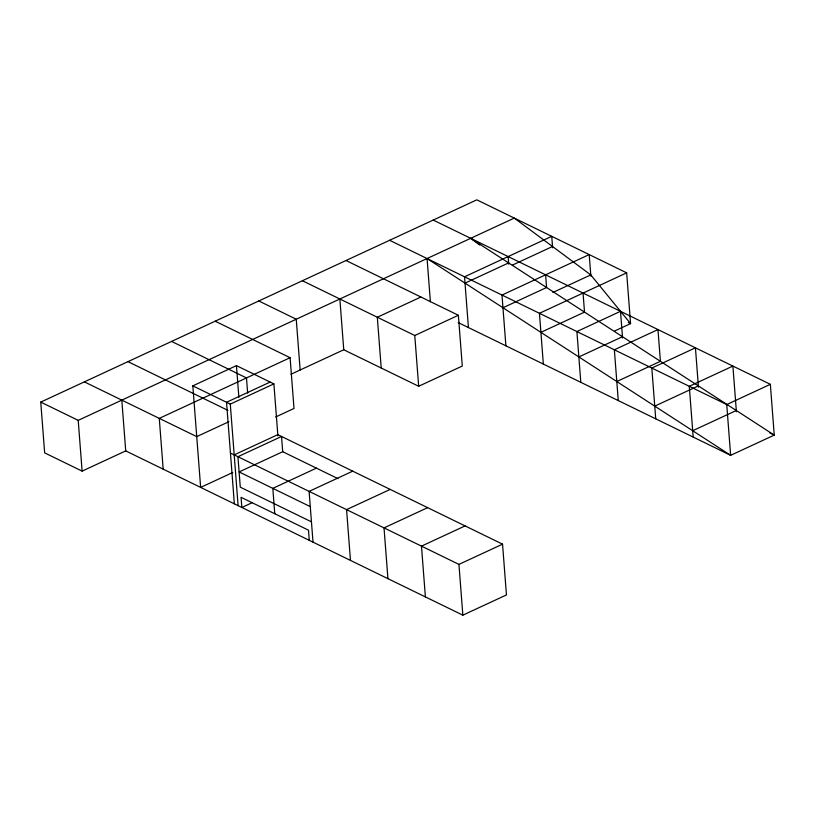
<?xml version="1.0" encoding="UTF-8"?>
<svg xmlns="http://www.w3.org/2000/svg" width="815" height="815" viewBox="0 0 815 815"><rect width="100%" height="100%" fill="white"/><g stroke="black" fill="none" stroke-linecap="round" stroke-linejoin="round"><path stroke-width="1.22" d="M234.19 454.882L277.803 434.65L502.549 544.165L506.451 594.93L462.849 615.162L125.724 450.899L82.111 471.121L44.652 452.875L40.75 402.101L476.826 199.838L626.664 272.842L630.566 323.616L614.5 331.073M40.75 402.101L78.209 420.357L514.285 218.094L590.763 274.899L630.566 323.616L628.294 322.516M232.774 472.496L200.643 487.401L192.829 385.862L236.432 365.629L273.891 383.885L277.895 435.923M275.643 416.985L294.001 408.468L290.099 357.704L159.271 418.38L163.183 469.155M420.917 297.017L377.314 317.249L381.216 368.023M465.019 283.141L508.621 262.919M512.36 265.13L552.529 246.497M270.142 382.062L226.539 402.284L234.353 503.823M290.975 374.248L343.757 349.767L418.676 386.269L462.288 366.047L458.376 315.273L346.008 260.515M192.829 385.862L230.288 404.108L273.891 383.885M228.862 421.722L196.731 436.626L84.363 381.878M302.396 280.747L414.774 335.495L458.376 315.273M502.967 307.744L546.57 287.512L545.592 274.818M552.896 292.463L590.763 274.899M626.664 272.842L539.448 313.296L543.35 364.071M337.991 478.649L282.713 451.714L239.111 471.936L310.281 506.614M540.905 332.337L584.518 312.114L583.051 293.074M316.424 468.136L272.821 488.358L274.777 513.745M252.171 502.692L241.841 507.48L241.067 497.323L308.488 530.178L309.272 540.335M578.854 356.939L622.466 336.707M352.712 471.162L309.109 491.384L313.011 542.158M616.802 381.532L660.415 361.31L657.97 329.576L614.357 349.798L618.269 400.572M390.171 489.407L346.569 509.63L350.47 560.404M427.63 507.663L384.028 527.886L387.93 578.66M654.751 406.135L698.353 385.903M465.09 525.909L421.477 546.142L425.389 596.906M389.611 240.293L726.736 404.556L770.348 384.323L774.25 435.098L730.637 455.33L458.224 322.587M692.699 430.728L736.302 410.505M230.441 453.059L458.937 564.388L502.549 544.165M433.223 220.07L770.348 384.323M769.706 432.887L774.25 435.098L470.673 238.316L479.729 245.04M258.793 300.969L296.242 319.225L300.154 369.99M215.18 321.202L290.099 357.704M171.578 341.424L246.487 377.926L247.658 393.156M127.965 361.646L227.854 410.322M311.452 521.845L240.282 487.166L237.939 456.706L281.542 436.483L282.713 451.714M736.403 411.769L732.889 366.078L689.276 386.3L693.188 437.074M726.736 404.556L730.637 455.33L427.07 258.538L430.391 301.703M698.455 387.176L695.429 347.822L651.817 368.054L655.729 418.818M622.558 337.981L620.51 311.32L576.898 331.552L580.81 382.316M590.865 276.173L589.204 254.596L501.989 295.05L505.891 345.815M552.621 247.77L551.745 236.34L464.53 276.794L468.431 327.569M508.132 256.572L508.723 264.182M458.937 564.388L462.849 615.162M414.774 335.495L418.676 386.269M339.855 298.993L343.757 349.767M236.432 365.629L238.876 397.363M230.288 404.108L238.102 505.657M121.812 400.124L125.724 450.899M78.209 420.357L82.111 471.121"/></g></svg>
